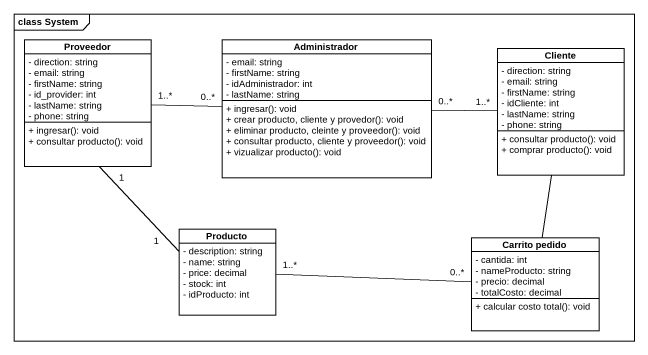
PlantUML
@startuml
mainframe class System
hide circle
hide empty members
skinparam classAttributeIconSize 0
class Proveedor {
  - direction: string
  - email: string
  - firstName: string
  - id_provider: int
  - lastName: string
  - phone: string
  + ingresar(): void
  + consultar producto(): void
}
class Administrador {
  - email: string
  - firstName: string
  - idAdministrador: int
  - lastName: string
  + ingresar(): void
  + crear producto, cliente y provedor(): void
  + eliminar producto, cleinte y proveedor(): void
  + consultar producto, cliente y proveedor(): void
  + vizualizar producto(): void
}
class Cliente {
  - direction: string
  - email: string
  - firstName: string
  - idCliente: int
  - lastName: string
  - phone: string
  + consultar producto(): void
  + comprar producto(): void
}
class Producto {
  - description: string
  - name: string
  - price: decimal
  - stock: int
  - idProducto: int
}
class "Carrito pedido" as Carrito_pedido {
  - cantida: int
  - nameProducto: string
  - precio: decimal
  - totalCosto: decimal
  + calcular costo total(): void
}
Proveedor "1" -- "1" Producto
Administrador "0..*" -left- "1..*" Proveedor
Administrador "0..*" -right- "1..*" Cliente
Cliente -- Carrito_pedido
Carrito_pedido "0..*" -left- "1..*" Producto
@enduml
